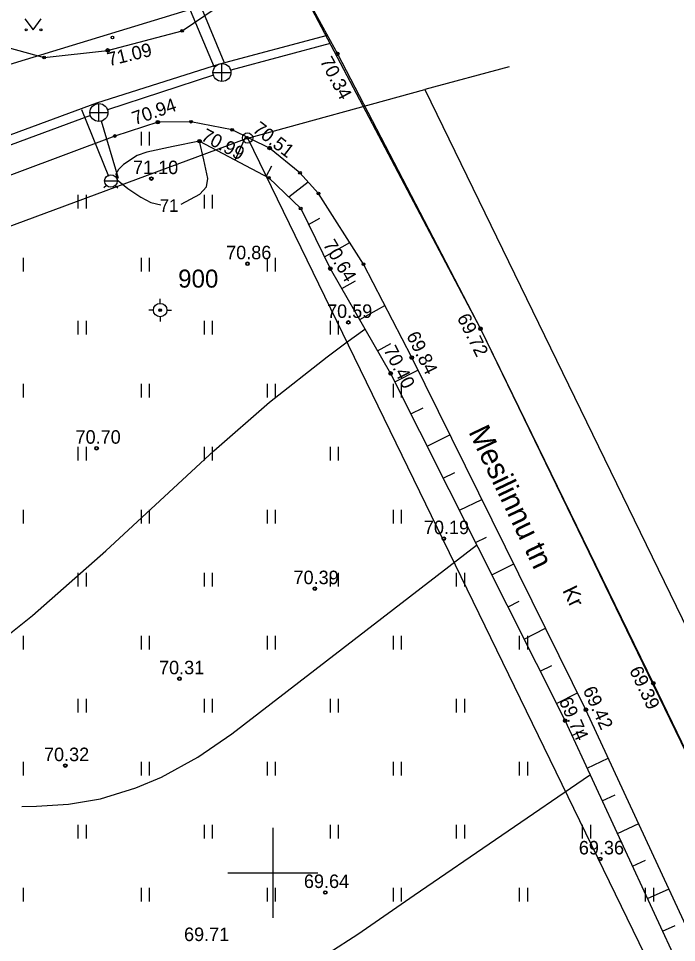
# Model space of a CAD drawing. Extents: x 641093 to 641296, y 6454184 to 6454327.
# Drawn here: x 641185.9 to 641222.4, y 6454246.1 to 6454297.5 of the extents above; entities that cross this region are included whole.
import ezdxf

# ---------------------------------------------------------------- set-up
doc = ezdxf.new("R2010")
doc.units = 0
for name, color, linetype in [('ALUSVORK', 7, 'Continuous'), ('HALJASTUS', 7, 'Continuous'), ('HORISONTAAL', 7, 'Continuous'), ('KKAEV', 7, 'Continuous'), ('KORGUS-EH2000', 7, 'Continuous'), ('KTRASS', 7, 'Continuous'), ('MOOTMPUNKT', 7, 'Continuous'), ('MOOTPIIR', 7, 'Continuous'), ('MPKAABEL', 7, 'Continuous'), ('PIIR', 7, 'Continuous'), ('RELJEEF', 7, 'Continuous'), ('TEE', 7, 'Continuous'), ('VKAEV', 7, 'Continuous'), ('VORK', 7, 'Continuous'), ('VTRASS', 7, 'Continuous')]:
    doc.layers.add(name, color=color, linetype=linetype)

msp = doc.modelspace()

# ---------------------------------------------------------------- linework, layer by layer
at = {"layer": 'ALUSVORK'}
for p, q in [((641193.744, 6454281.643), (641193.744, 6454281.893)), ((641193.369, 6454281.268), (641193.119, 6454281.268)), ((641194.119, 6454281.268), (641194.369, 6454281.268)), ((641193.744, 6454280.893), (641193.744, 6454280.643))]:
    msp.add_line(p, q, dxfattribs=at)
for radius in [0.375, 0.022]:
    msp.add_circle((641193.744, 6454281.268), radius, dxfattribs=at)
at = {"layer": 'HALJASTUS'}
for p, q in [((641186.234, 6454297.444), (641186.697, 6454296.837)), ((641186.697, 6454296.837), (641187.142, 6454297.444)), ((641192.681, 6454291.171), (641192.681, 6454290.41)), ((641193.136, 6454291.171), (641193.136, 6454290.41)), ((641189.181, 6454287.671), (641189.181, 6454286.91)), ((641189.636, 6454287.671), (641189.636, 6454286.91)), ((641196.181, 6454287.671), (641196.181, 6454286.91)), ((641196.636, 6454287.671), (641196.636, 6454286.91)), ((641186.136, 6454284.171), (641186.136, 6454283.41)), ((641192.681, 6454284.171), (641192.681, 6454283.41)), ((641193.136, 6454284.171), (641193.136, 6454283.41)), ((641199.681, 6454284.171), (641199.681, 6454283.41)), ((641200.136, 6454284.171), (641200.136, 6454283.41)), ((641189.181, 6454280.671), (641189.181, 6454279.91)), ((641189.636, 6454280.671), (641189.636, 6454279.91)), ((641196.181, 6454280.671), (641196.181, 6454279.91)), ((641196.636, 6454280.671), (641196.636, 6454279.91)), ((641203.181, 6454280.671), (641203.181, 6454279.91)), ((641203.636, 6454280.671), (641203.636, 6454279.91)), ((641186.136, 6454277.171), (641186.136, 6454276.41)), ((641192.681, 6454277.171), (641192.681, 6454276.41)), ((641193.136, 6454277.171), (641193.136, 6454276.41)), ((641199.681, 6454277.171), (641199.681, 6454276.41)), ((641200.136, 6454277.171), (641200.136, 6454276.41)), ((641206.681, 6454277.171), (641206.681, 6454276.41)), ((641207.136, 6454277.171), (641207.136, 6454276.41)), ((641189.181, 6454273.671), (641189.181, 6454272.91)), ((641189.636, 6454273.671), (641189.636, 6454272.91)), ((641196.181, 6454273.671), (641196.181, 6454272.91)), ((641196.636, 6454273.671), (641196.636, 6454272.91)), ((641203.181, 6454273.671), (641203.181, 6454272.91)), ((641203.636, 6454273.671), (641203.636, 6454272.91)), ((641186.136, 6454270.171), (641186.136, 6454269.41)), ((641192.681, 6454270.171), (641192.681, 6454269.41)), ((641193.136, 6454270.171), (641193.136, 6454269.41)), ((641199.681, 6454270.171), (641199.681, 6454269.41)), ((641200.136, 6454270.171), (641200.136, 6454269.41)), ((641206.681, 6454270.171), (641206.681, 6454269.41)), ((641207.136, 6454270.171), (641207.136, 6454269.41)), ((641189.181, 6454266.671), (641189.181, 6454265.91)), ((641189.636, 6454266.671), (641189.636, 6454265.91)), ((641196.181, 6454266.671), (641196.181, 6454265.91)), ((641196.636, 6454266.671), (641196.636, 6454265.91)), ((641203.181, 6454266.671), (641203.181, 6454265.91)), ((641203.636, 6454266.671), (641203.636, 6454265.91)), ((641210.181, 6454266.671), (641210.181, 6454265.91)), ((641210.636, 6454266.671), (641210.636, 6454265.91)), ((641186.136, 6454263.171), (641186.136, 6454262.41)), ((641192.681, 6454263.171), (641192.681, 6454262.41)), ((641193.136, 6454263.171), (641193.136, 6454262.41)), ((641199.681, 6454263.171), (641199.681, 6454262.41)), ((641200.136, 6454263.171), (641200.136, 6454262.41)), ((641206.681, 6454263.171), (641206.681, 6454262.41)), ((641207.136, 6454263.171), (641207.136, 6454262.41)), ((641213.681, 6454263.171), (641213.681, 6454262.41)), ((641214.136, 6454263.171), (641214.136, 6454262.41)), ((641189.181, 6454259.671), (641189.181, 6454258.91)), ((641189.636, 6454259.671), (641189.636, 6454258.91)), ((641196.181, 6454259.671), (641196.181, 6454258.91)), ((641196.636, 6454259.671), (641196.636, 6454258.91)), ((641203.181, 6454259.671), (641203.181, 6454258.91)), ((641203.636, 6454259.671), (641203.636, 6454258.91)), ((641210.181, 6454259.671), (641210.181, 6454258.91)), ((641210.636, 6454259.671), (641210.636, 6454258.91)), ((641186.136, 6454256.171), (641186.136, 6454255.41)), ((641192.681, 6454256.171), (641192.681, 6454255.41)), ((641193.136, 6454256.171), (641193.136, 6454255.41)), ((641199.681, 6454256.171), (641199.681, 6454255.41)), ((641200.136, 6454256.171), (641200.136, 6454255.41)), ((641206.681, 6454256.171), (641206.681, 6454255.41)), ((641207.136, 6454256.171), (641207.136, 6454255.41)), ((641213.681, 6454256.171), (641213.681, 6454255.41)), ((641214.136, 6454256.171), (641214.136, 6454255.41)), ((641189.181, 6454252.671), (641189.181, 6454251.91)), ((641189.636, 6454252.671), (641189.636, 6454251.91)), ((641196.181, 6454252.671), (641196.181, 6454251.91)), ((641196.636, 6454252.671), (641196.636, 6454251.91)), ((641203.181, 6454252.671), (641203.181, 6454251.91)), ((641203.636, 6454252.671), (641203.636, 6454251.91)), ((641210.181, 6454252.671), (641210.181, 6454251.91)), ((641210.636, 6454252.671), (641210.636, 6454251.91)), ((641217.181, 6454252.671), (641217.181, 6454251.91)), ((641217.636, 6454252.671), (641217.636, 6454251.91)), ((641186.136, 6454249.171), (641186.136, 6454248.41)), ((641192.681, 6454249.171), (641192.681, 6454248.41)), ((641193.136, 6454249.171), (641193.136, 6454248.41)), ((641199.681, 6454249.171), (641199.681, 6454248.41)), ((641200.136, 6454249.171), (641200.136, 6454248.41)), ((641206.681, 6454249.171), (641206.681, 6454248.41)), ((641207.136, 6454249.171), (641207.136, 6454248.41)), ((641213.681, 6454249.171), (641213.681, 6454248.41)), ((641214.136, 6454249.171), (641214.136, 6454248.41)), ((641220.681, 6454249.171), (641220.681, 6454248.41)), ((641221.136, 6454249.171), (641221.136, 6454248.41))]:
    msp.add_line(p, q, dxfattribs=at)
for centre in [(641186.296, 6454296.837), (641187.125, 6454296.837)]:
    msp.add_circle(centre, 0.055, dxfattribs=at)
at = {"layer": 'HORISONTAAL'}
for points in [[(641195.933, 6454290.654), (641194.471, 6454290.353), (641193.008, 6454290.051), (641192.464, 6454289.859), (641191.701, 6454289.36), (641191.429, 6454289.078), (641191.28, 6454288.812), (641191.365, 6454288.505), (641191.94, 6454288.017), (641192.673, 6454287.547), (641193.229, 6454287.246), (641193.774, 6454287.108)], [(641194.917, 6454287.16), (641195.945, 6454287.719), (641196.309, 6454288.114), (641196.388, 6454288.58), (641196.16, 6454289.617), (641195.933, 6454290.654)], [(641184.233, 6454262.363), (641186.655, 6454264.29), (641190.732, 6454267.886), (641196.732, 6454273.455), (641199.807, 6454276.147), (641203.013, 6454278.671), (641204.064, 6454279.442), (641205.115, 6454280.213)], [(641186.071, 6454253.693), (641186.872, 6454253.699), (641188.657, 6454253.814), (641190.426, 6454254.114), (641192.391, 6454254.716), (641193.811, 6454255.315), (641195.84, 6454256.419), (641197.731, 6454257.731), (641204.525, 6454262.971), (641211.319, 6454268.211)], [(641159.206, 6454224.104), (641161.914, 6454226.453), (641164.623, 6454228.802), (641169.287, 6454233.067), (641173.923, 6454237.385), (641176.547, 6454239.575), (641177.989, 6454240.465), (641179.566, 6454241.09), (641181.186, 6454241.455), (641184.049, 6454241.781), (641188.374, 6454241.9), (641190.534, 6454241.975), (641192.681, 6454242.171), (641195.989, 6454242.48), (641197.622, 6454242.755), (641199.203, 6454243.303), (641201.5, 6454244.523), (641204.712, 6454246.591), (641207.842, 6454248.766), (641212.714, 6454252.097), (641217.585, 6454255.428)]]:
    msp.add_lwpolyline(points, dxfattribs=at)
at = {"layer": 'KKAEV'}
for p, q in [((641197.177, 6454293.97), (641197.177, 6454294.97)), ((641196.677, 6454294.47), (641197.677, 6454294.47)), ((641190.342, 6454291.747), (641190.342, 6454292.747)), ((641189.842, 6454292.247), (641190.842, 6454292.247))]:
    msp.add_line(p, q, dxfattribs=at)
for centre in [(641197.177, 6454294.47), (641190.342, 6454292.247)]:
    msp.add_circle(centre, 0.5, dxfattribs=at)
at = {"layer": 'KORGUS-EH2000'}
for centre in [(641190.826, 6454295.701), (641203.583, 6454295.508), (641193.62, 6454291.712), (641195.933, 6454290.654), (641199.822, 6454290.273), (641193.254, 6454288.573), (641198.594, 6454283.843), (641203.193, 6454283.576), (641204.196, 6454280.585), (641211.532, 6454280.229), (641207.715, 6454278.632), (641206.543, 6454277.751), (641190.212, 6454273.593), (641209.498, 6454268.57), (641202.333, 6454265.79), (641194.813, 6454260.782), (641221.131, 6454260.535), (641217.388, 6454259.06), (641216.235, 6454258.453), (641188.475, 6454255.956), (641218.181, 6454250.773), (641202.916, 6454248.907)]:
    msp.add_circle(centre, 0.1, dxfattribs=at)
at = {"layer": 'KTRASS'}
msp.add_line((641191.436, 6454288.585), (641190.485, 6454291.768), dxfattribs=at)
for points in [[(641196.757, 6454294.741), (641194.4, 6454300.395)], [(641203.18, 6454296.089), (641197.66, 6454294.6)], [(641196.702, 6454294.315), (641190.817, 6454292.402)], [(641189.873, 6454292.074), (641169.674, 6454284.612)]]:
    msp.add_lwpolyline(points, dxfattribs=at)
at = {"layer": 'MOOTMPUNKT'}
for centre in [(641191.09, 6454296.415), (641194.959, 6454296.779), (641190.826, 6454295.701), (641203.583, 6454295.508), (641187.306, 6454295.305), (641195.456, 6454291.737), (641193.62, 6454291.712), (641197.742, 6454291.279), (641191.226, 6454290.941), (641198.601, 6454290.832), (641195.933, 6454290.654), (641199.822, 6454290.273), (641201.509, 6454288.892), (641193.254, 6454288.573), (641199.78, 6454288.611), (641202.54, 6454287.752), (641201.547, 6454286.913), (641198.594, 6454283.843), (641203.193, 6454283.576), (641205.037, 6454283.822), (641193.744, 6454281.268), (641204.196, 6454280.585), (641211.532, 6454280.229), (641207.715, 6454278.632), (641206.543, 6454277.751), (641190.212, 6454273.593), (641209.498, 6454268.57), (641202.333, 6454265.79), (641194.813, 6454260.782), (641221.131, 6454260.535), (641217.388, 6454259.06), (641216.235, 6454258.453), (641188.475, 6454255.956), (641218.181, 6454250.773), (641202.916, 6454248.907)]:
    msp.add_circle(centre, 0.075, dxfattribs=at)
at = {"layer": 'MOOTPIIR'}
msp.add_lwpolyline([(641169.065, 6454211.22), (641162.146, 6454214.261), (641139.644, 6454249.006), (641133.899, 6454252.471), (641130.934, 6454256.091), (641130.146, 6454258.085), (641127.31, 6454270.855), (641127.29, 6454273.202), (641126.336, 6454276.164), (641179.318, 6454297.594), (641198.481, 6454302.891), (641200.745, 6454300.714), (641211.532, 6454280.229), (641231.056, 6454239.948), (641206.991, 6454228.012), (641187.277, 6454220.107), (641169.065, 6454211.47)], dxfattribs=at)
at = {"layer": 'MPKAABEL'}
msp.add_lwpolyline([(641201.242, 6454299.771), (641184.039, 6454294.516), (641178.965, 6454293.465), (641178.18, 6454295.336)], dxfattribs=at)
at = {"layer": 'PIIR'}
for points in [[(641213.134, 6454294.778), (641208.44, 6454293.52), (641231.04, 6454247.04), (641239.843, 6454251.284)], [(641198.62, 6454290.82), (641208.44, 6454293.52)], [(641222, 6454242.72), (641198.62, 6454290.82), (641138.8, 6454268.64), (641167.56, 6454216.45)]]:
    msp.add_lwpolyline(points, dxfattribs=at)
msp.add_circle((641198.601, 6454290.832), 0.285, dxfattribs=at)
at = {"layer": 'RELJEEF'}
for p, q in [((641197.903, 6454289.608), (641198.499, 6454290.913)), ((641199.627, 6454288.692), (641199.951, 6454289.288)), ((641200.881, 6454287.553), (641201.962, 6454288.392)), ((641201.989, 6454286.016), (641202.61, 6454286.374)), ((641202.874, 6454284.224), (641204.276, 6454285.019)), ((641203.831, 6454282.466), (641204.591, 6454282.899)), ((641204.824, 6454280.741), (641206.226, 6454281.518)), ((641205.821, 6454279.007), (641206.545, 6454279.409)), ((641206.776, 6454277.287), (641208.061, 6454277.931)), ((641207.673, 6454275.5), (641208.345, 6454275.836)), ((641208.571, 6454273.713), (641209.834, 6454274.345)), ((641209.465, 6454271.933), (641210.117, 6454272.25)), ((641210.363, 6454270.146), (641211.609, 6454270.752)), ((641211.26, 6454268.358), (641211.867, 6454268.653)), ((641212.163, 6454266.56), (641213.376, 6454267.177)), ((641213.061, 6454264.773), (641213.679, 6454265.087)), ((641213.958, 6454262.986), (641215.149, 6454263.591)), ((641214.856, 6454261.199), (641215.489, 6454261.521)), ((641215.751, 6454259.417), (641216.923, 6454260)), ((641216.618, 6454257.624), (641217.273, 6454257.94)), ((641217.458, 6454255.808), (641218.632, 6454256.376)), ((641218.293, 6454254.002), (641219.003, 6454254.334)), ((641219.133, 6454252.187), (641220.318, 6454252.741)), ((641219.972, 6454250.372), (641220.696, 6454250.71)), ((641220.805, 6454248.569), (641222.004, 6454249.104)), ((641221.645, 6454246.754), (641222.352, 6454247.069))]:
    msp.add_line(p, q, dxfattribs=at)
msp.add_lwpolyline([(641195.933, 6454290.654), (641199.78, 6454288.611), (641201.547, 6454286.913), (641203.193, 6454283.576), (641206.543, 6454277.751), (641216.235, 6454258.453), (641225.899, 6454237.554)], dxfattribs=at)
at = {"layer": 'TEE'}
for points in [[(641184.564, 6454296.766), (641185.366, 6454295.839), (641187.306, 6454295.305), (641190.826, 6454295.701), (641194.959, 6454296.779), (641200.745, 6454300.714), (641203.583, 6454295.508), (641211.532, 6454280.229), (641221.131, 6454260.535), (641231.056, 6454239.948)], [(641227.09, 6454238.134), (641217.388, 6454259.06), (641207.715, 6454278.632), (641205.037, 6454283.822), (641202.54, 6454287.752), (641201.509, 6454288.892), (641199.822, 6454290.273), (641197.742, 6454291.279), (641195.456, 6454291.737), (641193.62, 6454291.712), (641191.226, 6454290.941), (641172.163, 6454283.803), (641151.903, 6454276.293), (641144.566, 6454273.617), (641133.166, 6454268.732), (641132.668, 6454268.232), (641132.614, 6454267.282), (641135.4, 6454260.531)]]:
    msp.add_lwpolyline(points, dxfattribs=at)
at = {"layer": 'VKAEV'}
for p, q in [((641190.656, 6454288.443), (641191.356, 6454288.443)), ((641190.759, 6454288.196), (641190.619, 6454288.056)), ((641191.253, 6454288.196), (641191.393, 6454288.056))]:
    msp.add_line(p, q, dxfattribs=at)
msp.add_circle((641191.006, 6454288.443), 0.35, dxfattribs=at)
at = {"layer": 'VORK'}
for p, q in [((641200, 6454252.5), (641200, 6454247.5)), ((641197.5, 6454250), (641202.5, 6454250))]:
    msp.add_line(p, q, dxfattribs=at)
at = {"layer": 'VTRASS'}
msp.add_line((641189.372, 6454292.417), (641190.873, 6454288.719), dxfattribs=at)
for points in [[(641197.299, 6454295.036), (641195.175, 6454300.192)], [(641203.025, 6454296.532), (641197.044, 6454294.928), (641190.202, 6454292.764), (641169.381, 6454285.073), (641132.263, 6454271.135), (641127.7, 6454269.1)]]:
    msp.add_lwpolyline(points, dxfattribs=at)

# ---------------------------------------------------------------- texts
at = {"layer": 'ALUSVORK'}
msp.add_text('900', height=1, dxfattribs=at).set_placement((641194.744, 6454282.518))
at = {"layer": 'HORISONTAAL'}
msp.add_text('71', height=0.7, dxfattribs=at).set_placement((641193.716, 6454286.728))
at = {"layer": 'KORGUS-EH2000'}
for s, rotation, p in [('71.09', 13.5197, (641190.901, 6454294.817)), ('70.34', 297.7495, (641202.596, 6454295.108)), ('70.94', 19.2357, (641192.341, 6454291.54)), ('70.99', 332.2657, (641195.952, 6454290.735)), ('70.51', 322.5041, (641198.827, 6454291.213)), ('70.64', 300.6433, (641202.763, 6454284.913)), ('69.72', 296.5774, (641210.209, 6454280.845)), ('69.84', 296.5191, (641207.397, 6454279.854)), ('70.40', 296.8564, (641206.129, 6454279.066)), ('69.39', 295.2617, (641219.777, 6454261.265)), ('69.42', 294.5517, (641217.2, 6454260.16)), ('69.74', 293.6701, (641215.869, 6454259.571))]:
    msp.add_text(s, height=0.75, rotation=rotation, dxfattribs=at).set_placement(p)
for s, p in [('71.10', (641192.236, 6454288.823)), ('70.86', (641197.407, 6454284.093)), ('70.59', (641203.012, 6454280.835)), ('70.70', (641189.044, 6454273.843)), ('70.19', (641208.389, 6454268.82)), ('70.39', (641201.149, 6454266.04)), ('70.31', (641193.681, 6454261.032)), ('70.32', (641187.292, 6454256.206)), ('69.36', (641216.994, 6454251.023)), ('69.64', (641201.727, 6454249.157)), ('69.71', (641195.069, 6454246.208))]:
    msp.add_text(s, height=0.75, dxfattribs=at).set_placement(p)
at = {"layer": 'TEE'}
for s, height, rotation, p in [('Mesilinnu tn', 1.2, 295.5191, (641210.844, 6454274.51)), ('Kr', 0.85, 295.7105, (641216.062, 6454265.693))]:
    msp.add_text(s, height=height, rotation=rotation, dxfattribs=at).set_placement(p)

doc.saveas('drawing.dxf')
